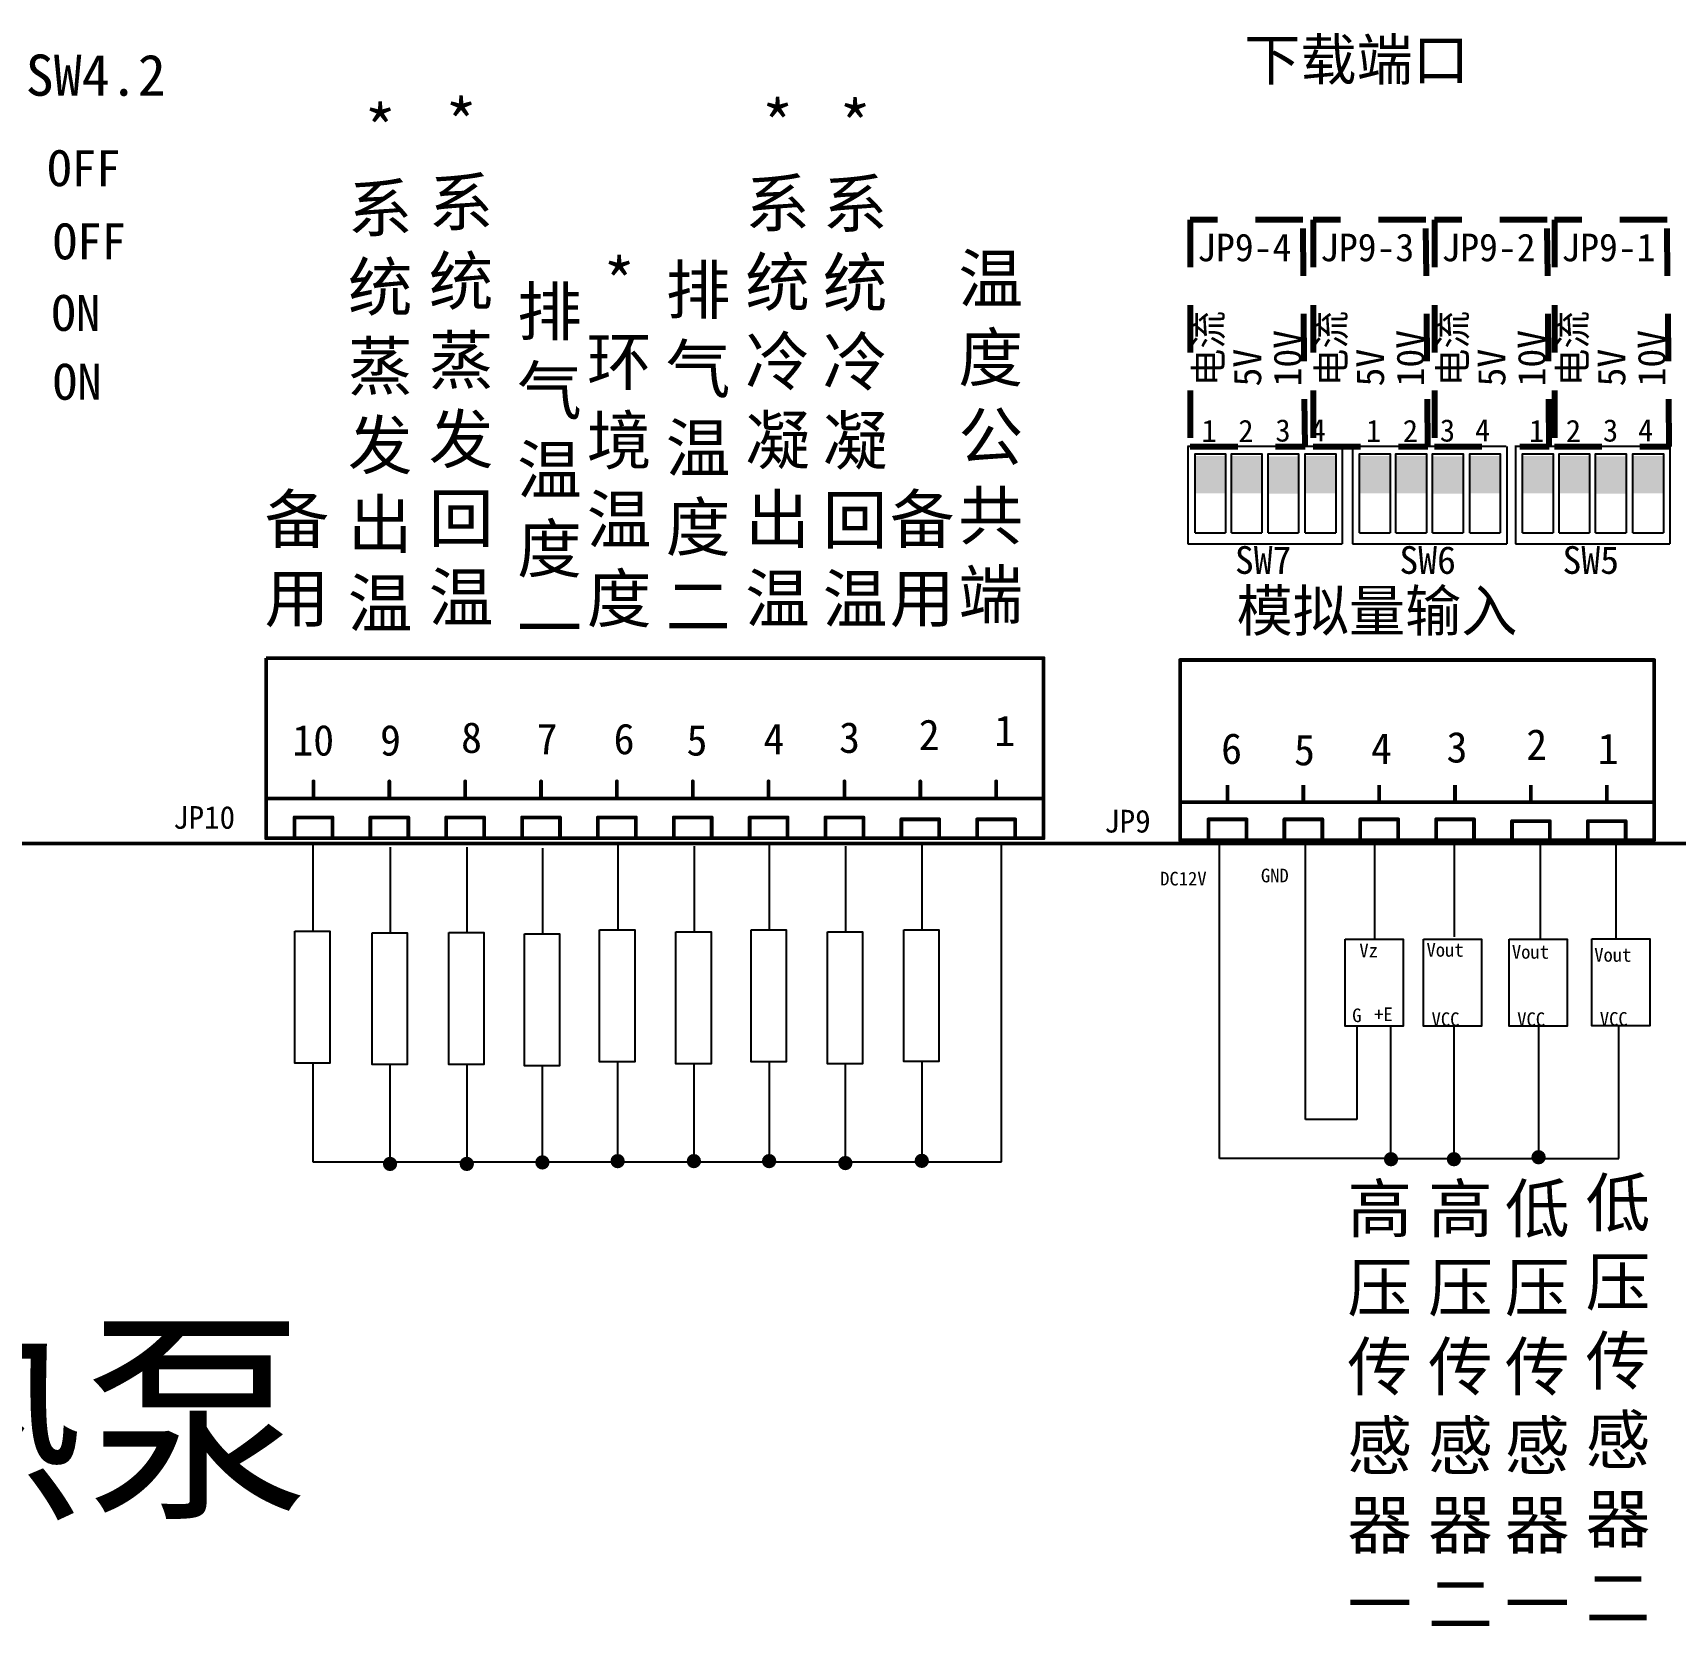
# Model space of a CAD drawing. Extents: x -2.3 to 27.3, y 18.5 to 36.9.
# Drawn here: x 1.59 to 5.92, y 18.939 to 23.14 of the extents above; entities that cross this region are included whole.
import ezdxf
from ezdxf.enums import TextEntityAlignment as Align

# ---------------------------------------------------------------- set-up
doc = ezdxf.new("R2010")
doc.units = 0
doc.header["$MEASUREMENT"] = 0
doc.linetypes.add('ACAD_ISO07W100', pattern=[3, 0, -3])
doc.linetypes.add('HIDDEN2', pattern=[0.1875, 0.125, -0.0625])
doc.layers.get('0').update_dxf_attribs({"linetype": 'CONTINUOUS'})
for name, color, linetype in [('BOTTOMSOLDER', 250, 'CONTINUOUS'), ('KEEPOUTLAYER', 250, 'CONTINUOUS'), ('TOPOVERLAY', 250, 'CONTINUOUS')]:
    doc.layers.add(name, color=color, linetype=linetype)
doc.styles.add('宋体', font='')
doc.styles.get('宋体').set_extended_font_data('SimSun')

msp = doc.modelspace()

# ---------------------------------------------------------------- hatches: boundary and pattern name
for points in [[(4.6532, 22.024), (4.7333, 22.024), (4.7333, 21.926), (4.6532, 21.926)], [(4.7509, 22.0245), (4.8311, 22.0245), (4.8311, 21.9264), (4.7509, 21.9264)], [(4.8466, 22.0236), (4.9268, 22.0236), (4.9268, 21.9255), (4.8466, 21.9255)], [(4.9449, 22.024), (5.0251, 22.024), (5.0251, 21.9259), (4.9449, 21.9259)], [(5.0868, 22.024), (5.167, 22.024), (5.167, 21.926), (5.0868, 21.926)], [(5.1846, 22.0245), (5.2647, 22.0245), (5.2647, 21.9264), (5.1846, 21.9264)], [(5.2803, 22.0236), (5.3605, 22.0236), (5.3605, 21.9255), (5.2803, 21.9255)], [(5.3786, 22.024), (5.4588, 22.024), (5.4588, 21.9259), (5.3786, 21.9259)], [(5.5168, 22.024), (5.597, 22.024), (5.597, 21.926), (5.5168, 21.926)], [(5.6145, 22.0245), (5.6947, 22.0245), (5.6947, 21.9264), (5.6145, 21.9264)], [(5.7103, 22.0236), (5.7905, 22.0236), (5.7905, 21.9255), (5.7103, 21.9255)], [(5.8086, 22.024), (5.8888, 22.024), (5.8888, 21.9259), (5.8086, 21.9259)]]:
    msp.add_hatch(color=256).paths.add_polyline_path(points)
h = msp.add_hatch(color=256)
edge = h.paths.add_edge_path()
edge.add_arc((2.9334, 20.1618), 0.0189, 180, 540)
h = msp.add_hatch(color=256)
edge = h.paths.add_edge_path()
edge.add_arc((3.1318, 20.1652), 0.0189, 180, 540)
h = msp.add_hatch(color=256)
edge = h.paths.add_edge_path()
edge.add_arc((3.3328, 20.1652), 0.0189, 180, 540)
h = msp.add_hatch(color=256)
edge = h.paths.add_edge_path()
edge.add_arc((3.5312, 20.1652), 0.0189, 180, 540)
h = msp.add_hatch(color=256)
edge = h.paths.add_edge_path()
edge.add_arc((3.9337, 20.1659), 0.0189, 180, 540)
h = msp.add_hatch(color=256)
edge = h.paths.add_edge_path()
edge.add_arc((5.171, 20.1702), 0.0189, 180, 540)
h = msp.add_hatch(color=256)
edge = h.paths.add_edge_path()
edge.add_arc((5.3368, 20.1702), 0.0189, 180, 540)
h = msp.add_hatch(color=256)
edge = h.paths.add_edge_path()
edge.add_arc((5.56, 20.1754), 0.0189, 180, 540)
h = msp.add_hatch(color=256)
edge = h.paths.add_edge_path()
edge.add_arc((2.5316, 20.1578), 0.0189, 180, 540)
h = msp.add_hatch(color=256)
edge = h.paths.add_edge_path()
edge.add_arc((2.734, 20.1578), 0.0189, 180, 540)
h = msp.add_hatch(color=256)
edge = h.paths.add_edge_path()
edge.add_arc((3.7322, 20.1601), 0.0189, 180, 540)

# ---------------------------------------------------------------- linework, layer by layer
for p, q in [((5.0409, 22.0493), (4.6339, 22.0493)), ((4.6356, 22.0495), (4.6356, 21.7929)), ((5.0425, 22.0495), (5.0425, 21.7929)), ((5.4745, 22.0493), (5.0676, 22.0493)), ((5.0693, 22.0495), (5.0693, 21.7929)), ((5.4762, 22.0495), (5.4762, 21.7929)), ((5.9045, 22.0493), (5.4976, 22.0493)), ((5.4993, 22.0495), (5.4993, 21.7929)), ((5.9062, 22.0495), (5.9062, 21.7929)), ((4.6356, 21.7929), (5.0425, 21.7929)), ((4.6542, 21.8221), (4.7346, 21.8221)), ((4.7504, 21.8221), (4.8307, 21.8221)), ((4.8467, 21.8221), (4.9271, 21.8221)), ((4.945, 21.8221), (5.0254, 21.8221)), ((5.0693, 21.7929), (5.4762, 21.7929)), ((5.0879, 21.8221), (5.1683, 21.8221)), ((5.184, 21.8221), (5.2644, 21.8221)), ((5.2804, 21.8221), (5.3608, 21.8221)), ((5.3787, 21.8221), (5.4591, 21.8221)), ((5.4993, 21.7929), (5.9062, 21.7929)), ((5.5179, 21.8221), (5.5983, 21.8221)), ((5.614, 21.8221), (5.6944, 21.8221)), ((5.7104, 21.8221), (5.7908, 21.8221)), ((5.8087, 21.8221), (5.889, 21.8221))]:
    msp.add_line(p, q)
for points in [[(4.6542, 21.8221), (4.6542, 22.0304), (4.7346, 22.0304), (4.7346, 21.8221)], [(4.7504, 21.8221), (4.7504, 22.0304), (4.8307, 22.0304), (4.8307, 21.8221)], [(4.8467, 21.8221), (4.8467, 22.0304), (4.9271, 22.0304), (4.9271, 21.8221)], [(4.945, 21.8221), (4.945, 22.0304), (5.0254, 22.0304), (5.0254, 21.8221)], [(5.0879, 21.8221), (5.0879, 22.0304), (5.1683, 22.0304), (5.1683, 21.8221)], [(5.184, 21.8221), (5.184, 22.0304), (5.2644, 22.0304), (5.2644, 21.8221)], [(5.2804, 21.8221), (5.2804, 22.0304), (5.3608, 22.0304), (5.3608, 21.8221)], [(5.3787, 21.8221), (5.3787, 22.0304), (5.4591, 22.0304), (5.4591, 21.8221)], [(5.5179, 21.8221), (5.5179, 22.0304), (5.5983, 22.0304), (5.5983, 21.8221)], [(5.614, 21.8221), (5.614, 22.0304), (5.6944, 22.0304), (5.6944, 21.8221)], [(5.7104, 21.8221), (5.7104, 22.0304), (5.7908, 22.0304), (5.7908, 21.8221)], [(5.8087, 21.8221), (5.8087, 22.0304), (5.889, 22.0304), (5.889, 21.8221)]]:
    msp.add_lwpolyline(points)
at = {"layer": 'BOTTOMSOLDER', "color": 0, "linetype": 'Continuous'}
for p, q in [((4.1441, 20.1633), (4.1441, 21.0028)), ((4.719, 20.1717), (4.719, 21.0028)), ((4.9453, 20.2752), (4.9453, 21.0028)), ((5.1287, 20.7504), (5.1287, 21.0021)), ((5.3384, 20.7563), (5.3384, 21.008)), ((5.5653, 20.7504), (5.5653, 21.0021)), ((5.7642, 20.7541), (5.7642, 21.0058)), ((5.8534, 21.0028), (5.8534, 21.0028)), ((2.3285, 20.9971), (2.3285, 20.7712)), ((2.5321, 20.9931), (2.5321, 20.7673)), ((2.7345, 20.9934), (2.7345, 20.7676)), ((2.9339, 20.9903), (2.9339, 20.7645)), ((3.1323, 21.0005), (3.1323, 20.7747)), ((3.3333, 20.9954), (3.3333, 20.7696)), ((3.5317, 21.0005), (3.5317, 20.7747)), ((3.7327, 20.9954), (3.7327, 20.7696)), ((3.9342, 21.0011), (3.9342, 20.7753)), ((2.3285, 20.7712), (2.3285, 20.7712)), ((2.5321, 20.7673), (2.5321, 20.7673)), ((2.7345, 20.7676), (2.7345, 20.7676)), ((2.9339, 20.7645), (2.9339, 20.7645)), ((3.1323, 20.7747), (3.1323, 20.7747)), ((3.3333, 20.7696), (3.3333, 20.7696)), ((3.5317, 20.7747), (3.5317, 20.7747)), ((3.7327, 20.7696), (3.7327, 20.7696)), ((3.9342, 20.7753), (3.9342, 20.7753)), ((5.5598, 20.5267), (5.5598, 20.177)), ((5.0809, 20.5214), (5.0809, 20.2752)), ((5.1708, 20.1717), (5.1708, 20.5214)), ((5.3366, 20.5188), (5.3366, 20.1691)), ((5.7714, 20.1717), (5.7714, 20.5222)), ((2.3278, 20.4219), (2.3278, 20.1633)), ((2.5314, 20.4179), (2.5314, 20.1594)), ((2.7339, 20.4182), (2.7339, 20.1597)), ((2.9332, 20.4152), (2.9332, 20.1566)), ((3.1317, 20.4253), (3.1317, 20.1668)), ((3.3326, 20.4202), (3.3326, 20.1617)), ((3.5311, 20.4253), (3.5311, 20.1668)), ((3.7321, 20.4202), (3.7321, 20.1617)), ((3.9335, 20.426), (3.9335, 20.1674)), ((5.0809, 20.2752), (4.9453, 20.2752)), ((2.3278, 20.1633), (4.1441, 20.1633)), ((5.1708, 20.1717), (4.719, 20.1717)), ((5.1708, 20.1717), (5.7714, 20.1717)), ((5.6356, 20.1717), (5.6356, 20.1717))]:
    msp.add_line(p, q, dxfattribs=at)
at = {"layer": 'BOTTOMSOLDER', "color": 0, "linetype": 'HIDDEN2', "lineweight": 80}
for points in [[(4.6418, 22.6475), (4.6418, 22.0493), (4.9443, 22.0493), (4.9387, 22.6475), (4.6418, 22.6475)], [(4.9659, 22.6475), (4.9659, 22.0493), (5.2683, 22.0493), (5.2628, 22.6475), (4.9659, 22.6475)], [(5.2858, 22.6475), (5.2858, 22.0493), (5.5883, 22.0493), (5.5827, 22.6475), (5.2858, 22.6475)], [(5.6021, 22.6475), (5.6021, 22.0493), (5.9045, 22.0493), (5.899, 22.6475), (5.6021, 22.6475)]]:
    msp.add_lwpolyline(points, dxfattribs=at)
at = {"layer": 'BOTTOMSOLDER', "color": 0, "linetype": 'Continuous'}
for points in [[(2.2805, 20.7712), (2.3733, 20.7712), (2.3733, 20.4234), (2.2805, 20.4234)], [(2.4841, 20.7673), (2.5769, 20.7673), (2.5769, 20.4195), (2.4841, 20.4195)], [(2.6865, 20.7676), (2.7793, 20.7676), (2.7793, 20.4198), (2.6865, 20.4198)], [(2.8859, 20.7645), (2.9787, 20.7645), (2.9787, 20.4167), (2.8859, 20.4167)], [(3.0843, 20.7747), (3.1771, 20.7747), (3.1771, 20.4269), (3.0843, 20.4269)], [(3.2853, 20.7696), (3.3781, 20.7696), (3.3781, 20.4218), (3.2853, 20.4218)], [(3.4838, 20.7747), (3.5765, 20.7747), (3.5765, 20.4269), (3.4838, 20.4269)], [(3.6847, 20.7696), (3.7775, 20.7696), (3.7775, 20.4218), (3.6847, 20.4218)], [(3.8862, 20.7753), (3.979, 20.7753), (3.979, 20.4275), (3.8862, 20.4275)], [(5.0504, 20.7504), (5.2031, 20.7504), (5.2031, 20.5214), (5.0504, 20.5214)], [(5.257, 20.7504), (5.4097, 20.7504), (5.4097, 20.5214), (5.257, 20.5214)], [(5.4829, 20.7504), (5.6356, 20.7504), (5.6356, 20.5214), (5.4829, 20.5214)], [(5.7007, 20.7512), (5.8534, 20.7512), (5.8534, 20.5222), (5.7007, 20.5222)]]:
    msp.add_lwpolyline(points, close=True, dxfattribs=at)
at = {"layer": 'KEEPOUTLAYER', "color": 0, "const_width": 0.01}
msp.add_lwpolyline([(-0.2188, 21.0028), (10.7185, 21.0028)], dxfattribs=at)
at = {"layer": 'TOPOVERLAY', "color": 0, "const_width": 0.01}
for points in [[(2.2048, 21.0165), (2.2048, 21.4915)], [(2.2048, 21.4915), (4.2548, 21.4915)], [(4.2548, 21.0165), (4.2548, 21.4915)], [(4.6148, 21.4865), (5.8648, 21.4865)], [(4.6148, 21.0115), (4.6148, 21.4865)], [(5.8648, 21.0115), (5.8648, 21.4865)], [(2.3298, 21.1215), (2.3298, 21.1665)], [(2.5298, 21.1215), (2.5298, 21.1665)], [(2.7298, 21.1215), (2.7298, 21.1665)], [(2.9298, 21.1215), (2.9298, 21.1665)], [(3.1298, 21.1215), (3.1298, 21.1665)], [(3.3298, 21.1215), (3.3298, 21.1665)], [(3.5298, 21.1215), (3.5298, 21.1665)], [(3.7298, 21.1215), (3.7298, 21.1665)], [(3.9298, 21.1215), (3.9298, 21.1665)], [(4.1298, 21.1215), (4.1298, 21.1665)], [(4.7398, 21.1115), (4.7398, 21.1565)], [(4.9398, 21.1115), (4.9398, 21.1565)], [(5.1398, 21.1115), (5.1398, 21.1565)], [(5.3398, 21.1115), (5.3398, 21.1565)], [(5.5398, 21.1115), (5.5398, 21.1565)], [(5.7398, 21.1115), (5.7398, 21.1565)], [(2.2048, 21.1215), (3.4548, 21.1215)], [(3.4048, 21.1215), (4.2548, 21.1215)], [(4.6148, 21.1115), (5.0598, 21.1115)], [(5.0148, 21.1115), (5.8648, 21.1115)], [(2.2798, 21.0215), (2.2798, 21.0715)], [(2.2798, 21.0715), (2.3798, 21.0715)], [(2.3798, 21.0215), (2.3798, 21.0715)], [(2.4798, 21.0715), (2.5798, 21.0715)], [(2.4798, 21.0215), (2.4798, 21.0715)], [(2.5798, 21.0215), (2.5798, 21.0715)], [(2.6798, 21.0215), (2.6798, 21.0715)], [(2.6798, 21.0715), (2.7798, 21.0715)], [(2.7798, 21.0215), (2.7798, 21.0715)], [(2.8798, 21.0715), (2.9798, 21.0715)], [(2.8798, 21.0215), (2.8798, 21.0715)], [(2.9798, 21.0215), (2.9798, 21.0715)], [(3.0798, 21.0715), (3.1798, 21.0715)], [(3.0798, 21.0215), (3.0798, 21.0715)], [(3.1798, 21.0215), (3.1798, 21.0715)], [(3.2798, 21.0715), (3.3798, 21.0715)], [(3.2798, 21.0215), (3.2798, 21.0715)], [(3.3798, 21.0215), (3.3798, 21.0715)], [(3.4798, 21.0715), (3.5798, 21.0715)], [(3.4798, 21.0215), (3.4798, 21.0715)], [(3.5798, 21.0215), (3.5798, 21.0715)], [(3.6798, 21.0215), (3.6798, 21.0715)], [(3.6798, 21.0715), (3.7798, 21.0715)], [(3.7798, 21.0215), (3.7798, 21.0715)], [(3.8798, 21.0165), (3.8798, 21.0665)], [(3.8798, 21.0665), (3.9798, 21.0665)], [(3.9798, 21.0165), (3.9798, 21.0665)], [(4.0798, 21.0665), (4.1798, 21.0665)], [(4.0798, 21.0165), (4.0798, 21.0665)], [(4.1798, 21.0165), (4.1798, 21.0665)], [(4.6898, 21.0165), (4.6898, 21.0665)], [(4.6898, 21.0665), (4.7898, 21.0665)], [(4.7898, 21.0165), (4.7898, 21.0665)], [(4.8898, 21.0165), (4.8898, 21.0665)], [(4.8898, 21.0665), (4.9898, 21.0665)], [(4.9898, 21.0165), (4.9898, 21.0665)], [(5.0898, 21.0165), (5.0898, 21.0665)], [(5.0898, 21.0665), (5.1898, 21.0665)], [(5.1898, 21.0165), (5.1898, 21.0665)], [(5.2898, 21.0665), (5.3898, 21.0665)], [(5.2898, 21.0165), (5.2898, 21.0665)], [(5.3898, 21.0165), (5.3898, 21.0665)], [(5.4898, 21.0615), (5.5898, 21.0615)], [(5.4898, 21.0115), (5.4898, 21.0615)], [(5.5898, 21.0115), (5.5898, 21.0615)], [(5.6898, 21.0115), (5.6898, 21.0615)], [(5.6898, 21.0615), (5.7898, 21.0615)], [(5.7898, 21.0115), (5.7898, 21.0615)], [(2.2048, 21.0165), (4.2548, 21.0165)], [(4.6148, 21.0115), (5.8648, 21.0115)]]:
    msp.add_lwpolyline(points, dxfattribs=at)
at = {"layer": 'TOPOVERLAY', "color": 0, "const_width": 0.005}
for points in [[(4.2523, 21.4915, 1), (4.2573, 21.4915, 1)], [(4.2523, 21.4915, 1), (4.2573, 21.4915, 1)], [(4.6123, 21.4865, 1), (4.6173, 21.4865, 1)], [(4.6123, 21.4865, 1), (4.6173, 21.4865, 1)], [(5.8623, 21.4865, 1), (5.8673, 21.4865, 1)], [(5.8623, 21.4865, 1), (5.8673, 21.4865, 1)], [(2.3273, 21.1665, 1), (2.3323, 21.1665, 1)], [(2.5273, 21.1665, 1), (2.5323, 21.1665, 1)], [(2.7273, 21.1665, 1), (2.7323, 21.1665, 1)], [(2.9273, 21.1665, 1), (2.9323, 21.1665, 1)], [(3.1273, 21.1665, 1), (3.1323, 21.1665, 1)], [(3.3273, 21.1665, 1), (3.3323, 21.1665, 1)], [(3.5273, 21.1665, 1), (3.5323, 21.1665, 1)], [(3.7273, 21.1665, 1), (3.7323, 21.1665, 1)], [(3.9273, 21.1665, 1), (3.9323, 21.1665, 1)], [(4.1273, 21.1665, 1), (4.1323, 21.1665, 1)], [(2.2023, 21.1215, 1), (2.2073, 21.1215, 1)], [(2.3273, 21.1215, 1), (2.3323, 21.1215, 1)], [(2.5273, 21.1215, 1), (2.5323, 21.1215, 1)], [(2.7273, 21.1215, 1), (2.7323, 21.1215, 1)], [(2.9273, 21.1215, 1), (2.9323, 21.1215, 1)], [(3.1273, 21.1215, 1), (3.1323, 21.1215, 1)], [(3.3273, 21.1215, 1), (3.3323, 21.1215, 1)], [(3.4023, 21.1215, 1), (3.4073, 21.1215, 1)], [(3.4523, 21.1215, 1), (3.4573, 21.1215, 1)], [(3.5273, 21.1215, 1), (3.5323, 21.1215, 1)], [(3.7273, 21.1215, 1), (3.7323, 21.1215, 1)], [(3.9273, 21.1215, 1), (3.9323, 21.1215, 1)], [(4.1273, 21.1215, 1), (4.1323, 21.1215, 1)], [(4.2523, 21.1215, 1), (4.2573, 21.1215, 1)], [(4.6123, 21.1115, 1), (4.6173, 21.1115, 1)], [(4.7373, 21.1115, 1), (4.7423, 21.1115, 1)], [(4.9373, 21.1115, 1), (4.9423, 21.1115, 1)], [(5.0123, 21.1115, 1), (5.0173, 21.1115, 1)], [(5.0573, 21.1115, 1), (5.0623, 21.1115, 1)], [(5.1373, 21.1115, 1), (5.1423, 21.1115, 1)], [(5.3373, 21.1115, 1), (5.3423, 21.1115, 1)], [(5.5373, 21.1115, 1), (5.5423, 21.1115, 1)], [(5.7373, 21.1115, 1), (5.7423, 21.1115, 1)], [(5.8623, 21.1115, 1), (5.8673, 21.1115, 1)], [(2.2773, 21.0715, 1), (2.2823, 21.0715, 1)], [(2.2773, 21.0715, 1), (2.2823, 21.0715, 1)], [(2.3773, 21.0715, 1), (2.3823, 21.0715, 1)], [(2.3773, 21.0715, 1), (2.3823, 21.0715, 1)], [(2.4773, 21.0715, 1), (2.4823, 21.0715, 1)], [(2.4773, 21.0715, 1), (2.4823, 21.0715, 1)], [(2.5773, 21.0715, 1), (2.5823, 21.0715, 1)], [(2.5773, 21.0715, 1), (2.5823, 21.0715, 1)], [(2.6773, 21.0715, 1), (2.6823, 21.0715, 1)], [(2.6773, 21.0715, 1), (2.6823, 21.0715, 1)], [(2.7773, 21.0715, 1), (2.7823, 21.0715, 1)], [(2.7773, 21.0715, 1), (2.7823, 21.0715, 1)], [(2.8773, 21.0715, 1), (2.8823, 21.0715, 1)], [(2.8773, 21.0715, 1), (2.8823, 21.0715, 1)], [(2.9773, 21.0715, 1), (2.9823, 21.0715, 1)], [(2.9773, 21.0715, 1), (2.9823, 21.0715, 1)], [(3.0773, 21.0715, 1), (3.0823, 21.0715, 1)], [(3.0773, 21.0715, 1), (3.0823, 21.0715, 1)], [(3.1773, 21.0715, 1), (3.1823, 21.0715, 1)], [(3.1773, 21.0715, 1), (3.1823, 21.0715, 1)], [(3.2773, 21.0715, 1), (3.2823, 21.0715, 1)], [(3.2773, 21.0715, 1), (3.2823, 21.0715, 1)], [(3.3773, 21.0715, 1), (3.3823, 21.0715, 1)], [(3.3773, 21.0715, 1), (3.3823, 21.0715, 1)], [(3.4773, 21.0715, 1), (3.4823, 21.0715, 1)], [(3.4773, 21.0715, 1), (3.4823, 21.0715, 1)], [(3.5773, 21.0715, 1), (3.5823, 21.0715, 1)], [(3.5773, 21.0715, 1), (3.5823, 21.0715, 1)], [(3.6773, 21.0715, 1), (3.6823, 21.0715, 1)], [(3.6773, 21.0715, 1), (3.6823, 21.0715, 1)], [(3.7773, 21.0715, 1), (3.7823, 21.0715, 1)], [(3.7773, 21.0715, 1), (3.7823, 21.0715, 1)], [(3.8773, 21.0665, 1), (3.8823, 21.0665, 1)], [(3.8773, 21.0665, 1), (3.8823, 21.0665, 1)], [(3.9773, 21.0665, 1), (3.9823, 21.0665, 1)], [(3.9773, 21.0665, 1), (3.9823, 21.0665, 1)], [(4.0773, 21.0665, 1), (4.0823, 21.0665, 1)], [(4.0773, 21.0665, 1), (4.0823, 21.0665, 1)], [(4.1773, 21.0665, 1), (4.1823, 21.0665, 1)], [(4.1773, 21.0665, 1), (4.1823, 21.0665, 1)], [(4.6873, 21.0665, 1), (4.6923, 21.0665, 1)], [(4.6873, 21.0665, 1), (4.6923, 21.0665, 1)], [(4.7873, 21.0665, 1), (4.7923, 21.0665, 1)], [(4.7873, 21.0665, 1), (4.7923, 21.0665, 1)], [(4.8873, 21.0665, 1), (4.8923, 21.0665, 1)], [(4.8873, 21.0665, 1), (4.8923, 21.0665, 1)], [(4.9873, 21.0665, 1), (4.9923, 21.0665, 1)], [(4.9873, 21.0665, 1), (4.9923, 21.0665, 1)], [(5.0873, 21.0665, 1), (5.0923, 21.0665, 1)], [(5.0873, 21.0665, 1), (5.0923, 21.0665, 1)], [(5.1873, 21.0665, 1), (5.1923, 21.0665, 1)], [(5.1873, 21.0665, 1), (5.1923, 21.0665, 1)], [(5.2873, 21.0665, 1), (5.2923, 21.0665, 1)], [(5.2873, 21.0665, 1), (5.2923, 21.0665, 1)], [(5.3873, 21.0665, 1), (5.3923, 21.0665, 1)], [(5.3873, 21.0665, 1), (5.3923, 21.0665, 1)], [(5.4873, 21.0615, 1), (5.4923, 21.0615, 1)], [(5.4873, 21.0615, 1), (5.4923, 21.0615, 1)], [(5.5873, 21.0615, 1), (5.5923, 21.0615, 1)], [(5.5873, 21.0615, 1), (5.5923, 21.0615, 1)], [(5.6873, 21.0615, 1), (5.6923, 21.0615, 1)], [(5.6873, 21.0615, 1), (5.6923, 21.0615, 1)], [(5.7873, 21.0615, 1), (5.7923, 21.0615, 1)], [(5.7873, 21.0615, 1), (5.7923, 21.0615, 1)], [(2.2023, 21.0165, 1), (2.2073, 21.0165, 1)], [(2.2023, 21.0165, 1), (2.2073, 21.0165, 1)], [(2.2773, 21.0215, 1), (2.2823, 21.0215, 1)], [(2.3773, 21.0215, 1), (2.3823, 21.0215, 1)], [(2.4773, 21.0215, 1), (2.4823, 21.0215, 1)], [(2.5773, 21.0215, 1), (2.5823, 21.0215, 1)], [(2.6773, 21.0215, 1), (2.6823, 21.0215, 1)], [(2.7773, 21.0215, 1), (2.7823, 21.0215, 1)], [(2.8773, 21.0215, 1), (2.8823, 21.0215, 1)], [(2.9773, 21.0215, 1), (2.9823, 21.0215, 1)], [(3.0773, 21.0215, 1), (3.0823, 21.0215, 1)], [(3.1773, 21.0215, 1), (3.1823, 21.0215, 1)], [(3.2773, 21.0215, 1), (3.2823, 21.0215, 1)], [(3.3773, 21.0215, 1), (3.3823, 21.0215, 1)], [(3.4773, 21.0215, 1), (3.4823, 21.0215, 1)], [(3.5773, 21.0215, 1), (3.5823, 21.0215, 1)], [(3.6773, 21.0215, 1), (3.6823, 21.0215, 1)], [(3.7773, 21.0215, 1), (3.7823, 21.0215, 1)], [(3.8773, 21.0165, 1), (3.8823, 21.0165, 1)], [(3.9773, 21.0165, 1), (3.9823, 21.0165, 1)], [(4.0773, 21.0165, 1), (4.0823, 21.0165, 1)], [(4.1773, 21.0165, 1), (4.1823, 21.0165, 1)], [(4.2523, 21.0165, 1), (4.2573, 21.0165, 1)], [(4.2523, 21.0165, 1), (4.2573, 21.0165, 1)], [(4.6123, 21.0115, 1), (4.6173, 21.0115, 1)], [(4.6123, 21.0115, 1), (4.6173, 21.0115, 1)], [(4.6873, 21.0165, 1), (4.6923, 21.0165, 1)], [(4.7873, 21.0165, 1), (4.7923, 21.0165, 1)], [(4.8873, 21.0165, 1), (4.8923, 21.0165, 1)], [(4.9873, 21.0165, 1), (4.9923, 21.0165, 1)], [(5.0873, 21.0165, 1), (5.0923, 21.0165, 1)], [(5.1873, 21.0165, 1), (5.1923, 21.0165, 1)], [(5.2873, 21.0165, 1), (5.2923, 21.0165, 1)], [(5.3873, 21.0165, 1), (5.3923, 21.0165, 1)], [(5.4873, 21.0115, 1), (5.4923, 21.0115, 1)], [(5.5873, 21.0115, 1), (5.5923, 21.0115, 1)], [(5.6873, 21.0115, 1), (5.6923, 21.0115, 1)], [(5.7873, 21.0115, 1), (5.7923, 21.0115, 1)], [(5.8623, 21.0115, 1), (5.8673, 21.0115, 1)], [(5.8623, 21.0115, 1), (5.8673, 21.0115, 1)]]:
    msp.add_lwpolyline(points, format="xyb", close=True, dxfattribs=at)

# ---------------------------------------------------------------- texts
at = {"linetype": 'ACAD_ISO07W100', "style": '宋体'}
for s, p in [('JP9-4', (4.6598, 22.538)), ('JP9-3', (4.9838, 22.538)), ('JP9-2', (5.3038, 22.538)), ('JP9-1', (5.62, 22.538)), ('SW7', (4.7594, 21.7137)), ('SW6', (5.1931, 21.7137)), ('SW5', (5.6231, 21.7137))]:
    msp.add_text(s, height=0.07301, dxfattribs=at).set_placement(p)
for s, p in [('电流', (4.726, 22.2078)), ('电流', (5.05, 22.2078)), ('电流', (5.37, 22.2078)), ('电流', (5.6862, 22.2078)), ('10V', (4.9343, 22.2078)), ('10V', (5.2583, 22.2078)), ('10V', (5.5782, 22.2078)), ('10V', (5.8945, 22.2078)), ('5V', (4.8286, 22.2078)), ('5V', (5.1526, 22.2078)), ('5V', (5.4726, 22.2078)), ('5V', (5.7888, 22.2078))]:
    msp.add_text(s, height=0.07301, rotation=90, dxfattribs=at).set_placement(p)
at = {"linetype": 'ACAD_ISO07W100'}
for s, p in [('1', (4.7113, 22.12)), ('2', (4.8084, 22.12)), ('3', (4.9062, 22.1214)), ('4', (4.9988, 22.1219)), ('1', (5.145, 22.12)), ('2', (5.2421, 22.12)), ('3', (5.3399, 22.1214)), ('4', (5.4325, 22.1219)), ('1', (5.575, 22.12)), ('2', (5.672, 22.12)), ('3', (5.7698, 22.1214)), ('4', (5.8624, 22.1219))]:
    msp.add_text(s, height=0.059, dxfattribs=at).set_placement(p, align=Align.TOP_RIGHT)
at = {"layer": 'BOTTOMSOLDER', "color": 0, "linetype": 'Continuous'}
for s, insert, char_height, width, attachment_point in [('{\\fSimSun|b0|i0|c134|p54;下载端口}', (4.7839, 23.1242), 0.108573, 0.614766, 1), ('{\\fSimSun|b0|i0|c134|p54;*\\P系统蒸发出温}', (2.5057, 21.5629), 0.125, 0.036797, 8), ('{\\fSimSun|b0|i0|c134|p54;*\\P系统蒸发回温}', (2.719, 21.5787), 0.125, 0.036797, 8), ('{\\fSimSun|b0|i0|c134|p54;*\\P系统冷凝出温}', (3.5535, 21.5758), 0.125, 0.036797, 8), ('{\\fSimSun|b0|i0|c134|p54;*\\P系统冷凝回温}', (3.7578, 21.5746), 0.125, 0.036797, 8), ('{\\fSimSun|b0|i0|c134|p54;温度公共端}', (4.1154, 21.5824), 0.125, 0.036797, 8), ('{\\fSimSun|b0|i0|c134|p54;*环境温度}', (3.1358, 21.5726), 0.125, 0.036797, 8), ('{\\fSimSun|b0|i0|c134|p54;排气温度二}', (3.344, 21.5662), 0.125, 0.036797, 8), ('{\\fSimSun|b0|i0|c134|p54;排气温度一}', (2.952, 21.5092), 0.125, 0.036797, 8), ('{\\fSimSun|b0|i0|c134|p54;备用}', (2.2861, 21.5726), 0.125, 0.036797, 8), ('{\\fSimSun|b0|i0|c134|p54;备用}', (3.9348, 21.5726), 0.125, 0.036797, 8), ('{\\fSimSun|b0|i0|c134|p54;模拟量输入}', (4.7637, 21.6707), 0.108573, 1.019296, 1), ('{\\fSimSun|b0|i0|c134|p54;高压传感器一}', (5.0559, 20.1024), 0.125, 0.036797, 1), ('{\\fSimSun|b0|i0|c134|p54;高压传感器二}', (5.2688, 20.1024), 0.125, 0.036797, 1), ('{\\fSimSun|b0|i0|c134|p54;低压传感器一}', (5.4712, 20.1024), 0.125, 0.036797, 1), ('{\\fSimSun|b0|i0|c134|p54;低压传感器二}', (5.6841, 20.118), 0.125, 0.036797, 1), ('\\pt2.1878,11.814;{\\fSimSun|b0|i0|c134|p54;双机头水源热泵}', (-1.8581, 19.7056), 0.437567, 5.040106, 1)]:
    msp.add_mtext(s, dxfattribs=dict(at, insert=insert, char_height=char_height, width=width, attachment_point=attachment_point))
at = {"layer": 'BOTTOMSOLDER', "color": 0, "linetype": 'Continuous', "insert": (1.5711, 23.083), "char_height": 0.10857, "width": 0.036797, "attachment_point": 1, "style": '宋体'}
msp.add_mtext('SW4.2', dxfattribs=at)
at = {"layer": 'TOPOVERLAY', "color": 0, "style": '宋体'}
for s, p in [('OFF', (1.6277, 22.7359)), ('OFF', (1.6422, 22.5429)), ('ON', (1.6387, 22.3543)), ('ON', (1.6422, 22.1727))]:
    msp.add_text(s, height=0.09479, dxfattribs=at).set_placement(p)
at = {"layer": 'TOPOVERLAY', "color": 0}
for s, height, p in [('10', 0.081, (2.274, 21.2345)), ('9', 0.081, (2.5054, 21.2345)), ('8', 0.081, (2.719, 21.2416)), ('7', 0.081, (2.9183, 21.2381)), ('6', 0.081, (3.1212, 21.2381)), ('5', 0.081, (3.3134, 21.2345)), ('4', 0.081, (3.5163, 21.2381)), ('3', 0.081, (3.7156, 21.2416)), ('2', 0.081, (3.9257, 21.2488)), ('1 ', 0.081, (4.125, 21.2594)), ('6', 0.081, (4.723, 21.2125)), ('5', 0.081, (4.9152, 21.2089)), ('4', 0.081, (5.1181, 21.2125)), ('3', 0.081, (5.3174, 21.2161)), ('2', 0.081, (5.5275, 21.2232)), ('1 ', 0.081, (5.7159, 21.2121)), ('JP10', 0.06, (1.9598, 21.0415)), ('JP9', 0.06, (4.4148, 21.0315)), ('DC12V', 0.036, (4.5623, 20.892)), ('GND', 0.036, (4.8278, 20.9003)), ('Vz', 0.036, (5.0874, 20.7027)), ('Vout', 0.036, (5.2645, 20.7042)), ('Vout', 0.036, (5.4896, 20.6989)), ('Vout', 0.036, (5.7068, 20.6909)), ('+E', 0.036, (5.1266, 20.5344)), ('G', 0.036, (5.0686, 20.5317)), ('VCC', 0.036, (5.2779, 20.5214)), ('VCC', 0.036, (5.5037, 20.5214)), ('VCC', 0.036, (5.7215, 20.5222))]:
    msp.add_text(s, height=height, dxfattribs=at).set_placement(p)

doc.saveas('drawing.dxf')
